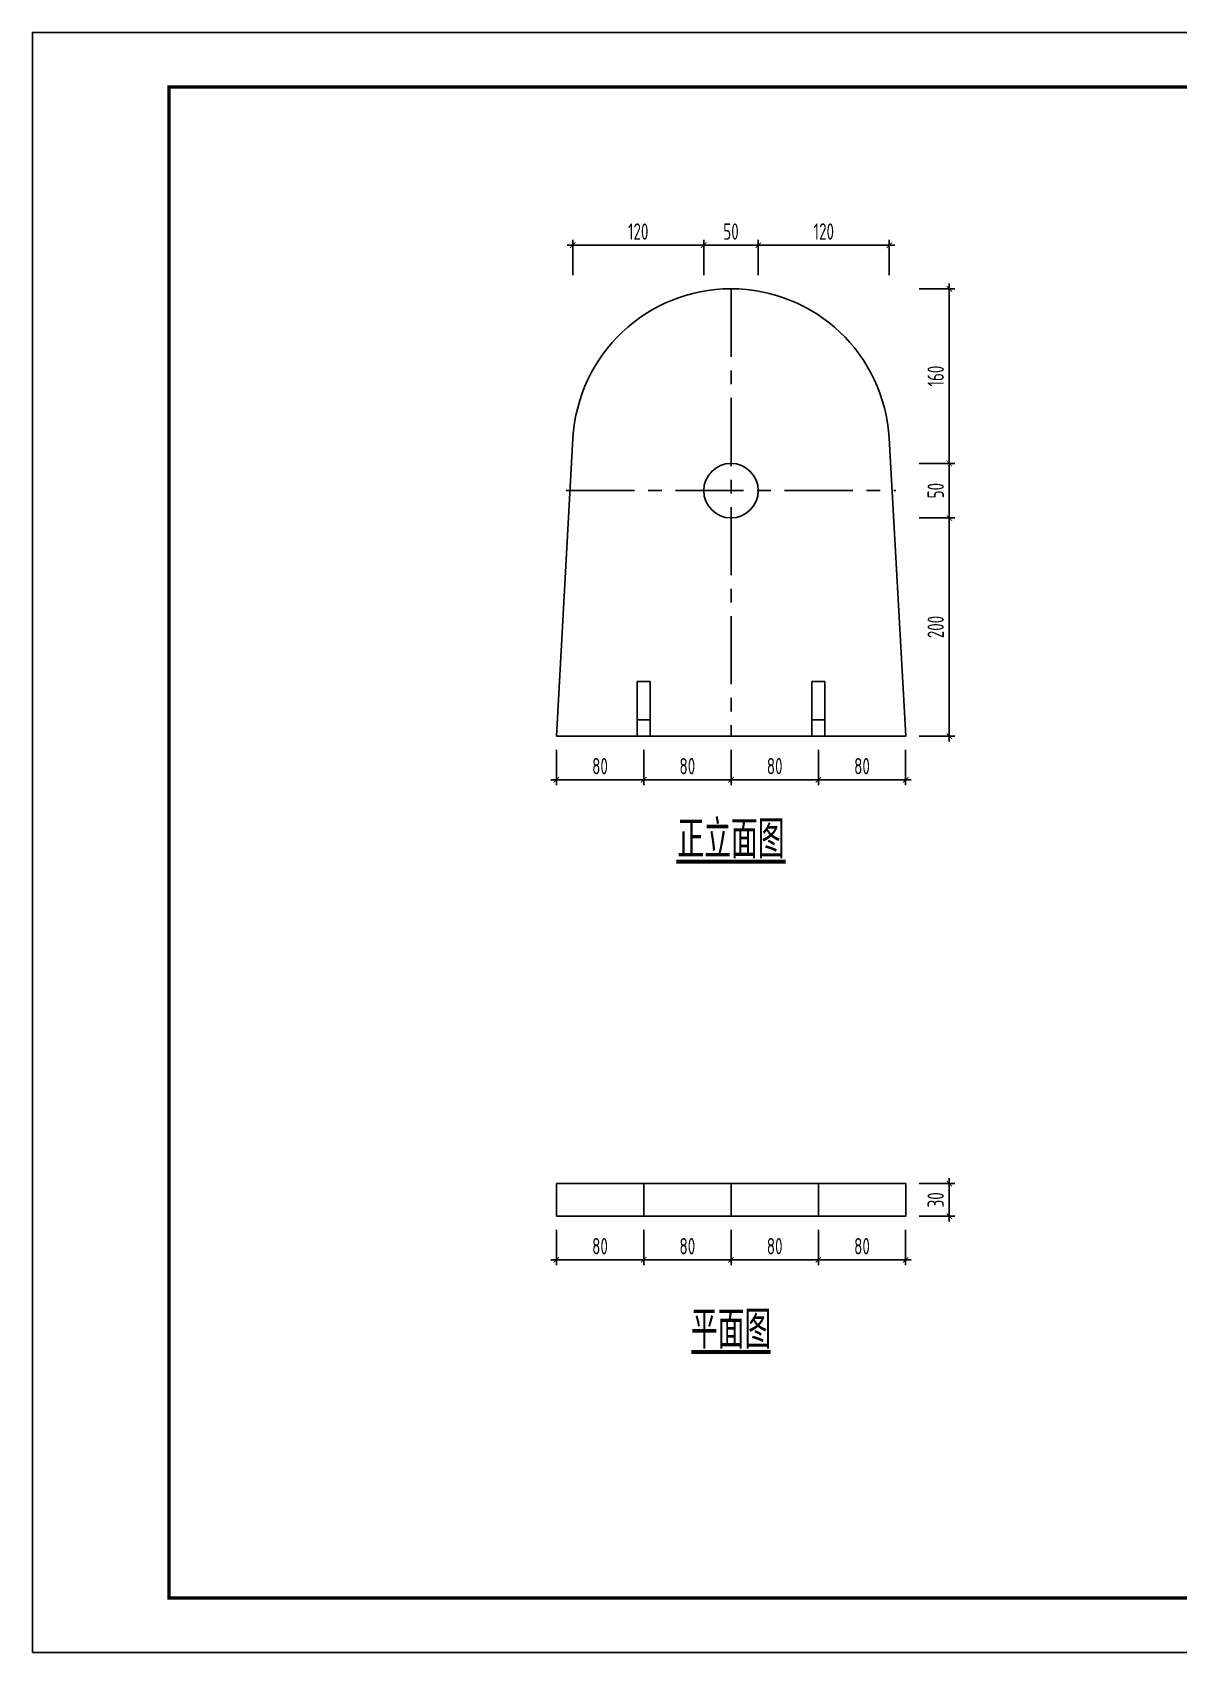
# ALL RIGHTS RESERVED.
# Model space of a CAD drawing. Extents: x -109840 to 130597, y -3373 to 200909.
# Drawn here: x -109840 to -88840, y 171209 to 200909 of the extents above; entities that cross this region are included whole.
import ezdxf
from ezdxf.enums import TextEntityAlignment as Align

# ---------------------------------------------------------------- set-up
doc = ezdxf.new("R2010")
doc.units = 0
doc.header["$LTSCALE"] = 1000
doc.linetypes.add('CENTER', pattern=[2, 1.25, -0.25, 0.25, -0.25])
doc.layers.get('0').update_dxf_attribs({"linetype": 'CONTINUOUS'})
doc.layers.get('Defpoints').update_dxf_attribs({"linetype": 'CONTINUOUS'})
doc.layers.add('1粗实线', color=1, linetype='CONTINUOUS', lineweight=30)
doc.layers.add('HFZT', color=5, linetype='CONTINUOUS', lineweight=15)
doc.styles.add('TSSD_Dimension', font='tssdeng.shx', dxfattribs={"width": 0.7, "bigfont": 'hztxt.shx'})
doc.styles.add('TSSD_NORM', font='tssdeng.shx', dxfattribs={"width": 0.7, "bigfont": 'hztxt.shx'})
doc.dimstyles.new('TSSD_100_100', dxfattribs={"dimtxt": 300, "dimasz": 100, "dimexe": 100, "dimexo": 250, "dimgap": 100, "dimtad": 1, "dimdec": 0, "dimzin": 0, "dimdsep": 46, "dimtxsty": 'TSSD_Dimension', "dimblk": 'ARCHTICK', "dimblk1": 'ARCHTICK', "dimblk2": 'ARCHTICK', "dimcen": 0, "dimdle": 100, "dimclrt": 7, "dimadec": 0, "dimazin": 0, "dimtfac": 1, "dimtdec": 0, "dimtix": 1, "dimtmove": 2, "dimatfit": 3, "dimfxl": 1, "dimtolj": 1, "dimtzin": 0, "dimarcsym": 0})

# ---------------------------------------------------------------- blocks, each defined once
blk = doc.blocks.new('DETK')
at = {"color": 7, "linetype": 'Continuous'}
blk.add_lwpolyline([(0, 0), (0, 29700), (42000, 29700), (42000, 0), (0, 0)], dxfattribs=at)
at = {"layer": '1粗实线', "color": 7, "linetype": 'Continuous', "const_width": 60}
blk.add_lwpolyline([(2500, 1000), (2500, 28700), (41000, 28700), (41000, 1000), (2500, 1000)], dxfattribs=at)
at = {"layer": 'HFZT', "color": 2, "style": 'TSSD_NORM', "width": 0.7}
for tag, height, p in [('比例尺', 250, (40275, 3100)), ('图号', 250, (37501, 1700)), ('日期', 250, (40275, 1700)), ('图名', 400, (31926, 1425))]:
    blk.add_attdef(tag, text='', height=height, dxfattribs=at).set_placement(p, align=Align.MIDDLE)
blk = doc.blocks.new('_ArchTick')
at = {"color": 0, "linetype": 'ByBlock', "const_width": 0.15}
blk.add_lwpolyline([(-0.5, -0.5), (0.5, 0.5)], dxfattribs=at)
blk = doc.blocks.new('*D369')
at = {"color": 0, "lineweight": -2, "transparency": 16777216}
for p, q in [((-100240, 187759), (-100240, 187109)), ((-98640, 187759), (-98640, 187109)), ((-100340, 187209), (-98540, 187209))]:
    blk.add_line(p, q, dxfattribs=at)
at = {"layer": 'Defpoints', "color": 0, "transparency": 16777216}
for p in [(-100240, 188009), (-98640, 188009), (-98640, 187209)]:
    blk.add_point(p, dxfattribs=at)
at = {"color": 0, "lineweight": -2, "transparency": 16777216, "xscale": 100, "yscale": 100, "zscale": 100, "rotation": 180}
blk.add_blockref('_ArchTick', (-100240, 187209), dxfattribs=at)
at = {"color": 0, "lineweight": -2, "transparency": 16777216, "xscale": 100, "yscale": 100, "zscale": 100}
blk.add_blockref('_ArchTick', (-98640, 187209), dxfattribs=at)
at = {"color": 7, "transparency": 16777216, "insert": (-99440, 187459), "char_height": 300, "attachment_point": 5, "style": 'TSSD_Dimension'}
blk.add_mtext('\\A1;80', dxfattribs=at)
blk = doc.blocks.new('*D370')
at = {"color": 0, "lineweight": -2, "transparency": 16777216}
for p, q in [((-98640, 187759), (-98640, 187109)), ((-97040, 187759), (-97040, 187109)), ((-98740, 187209), (-96940, 187209))]:
    blk.add_line(p, q, dxfattribs=at)
at = {"layer": 'Defpoints', "color": 0, "transparency": 16777216}
for p in [(-98640, 188009), (-97040, 188009), (-97040, 187209)]:
    blk.add_point(p, dxfattribs=at)
at = {"color": 0, "lineweight": -2, "transparency": 16777216, "xscale": 100, "yscale": 100, "zscale": 100, "rotation": 180}
blk.add_blockref('_ArchTick', (-98640, 187209), dxfattribs=at)
at = {"color": 0, "lineweight": -2, "transparency": 16777216, "xscale": 100, "yscale": 100, "zscale": 100}
blk.add_blockref('_ArchTick', (-97040, 187209), dxfattribs=at)
at = {"color": 7, "transparency": 16777216, "insert": (-97840, 187459), "char_height": 300, "attachment_point": 5, "style": 'TSSD_Dimension'}
blk.add_mtext('\\A1;80', dxfattribs=at)
blk = doc.blocks.new('*D371')
at = {"color": 0, "lineweight": -2, "transparency": 16777216}
for p, q in [((-97040, 187759), (-97040, 187109)), ((-95440, 187759), (-95440, 187109)), ((-97140, 187209), (-95340, 187209))]:
    blk.add_line(p, q, dxfattribs=at)
at = {"layer": 'Defpoints', "color": 0, "transparency": 16777216}
for p in [(-97040, 188009), (-95440, 188009), (-95440, 187209)]:
    blk.add_point(p, dxfattribs=at)
at = {"color": 0, "lineweight": -2, "transparency": 16777216, "xscale": 100, "yscale": 100, "zscale": 100, "rotation": 180}
blk.add_blockref('_ArchTick', (-97040, 187209), dxfattribs=at)
at = {"color": 0, "lineweight": -2, "transparency": 16777216, "xscale": 100, "yscale": 100, "zscale": 100}
blk.add_blockref('_ArchTick', (-95440, 187209), dxfattribs=at)
at = {"color": 7, "transparency": 16777216, "insert": (-96240, 187459), "char_height": 300, "attachment_point": 5, "style": 'TSSD_Dimension'}
blk.add_mtext('\\A1;80', dxfattribs=at)
blk = doc.blocks.new('*D372')
at = {"color": 0, "lineweight": -2, "transparency": 16777216}
for p, q in [((-95440, 187759), (-95440, 187109)), ((-93840, 187759), (-93840, 187109)), ((-95540, 187209), (-93740, 187209))]:
    blk.add_line(p, q, dxfattribs=at)
at = {"layer": 'Defpoints', "color": 0, "transparency": 16777216}
for p in [(-95440, 188009), (-93840, 188009), (-93840, 187209)]:
    blk.add_point(p, dxfattribs=at)
at = {"color": 0, "lineweight": -2, "transparency": 16777216, "xscale": 100, "yscale": 100, "zscale": 100, "rotation": 180}
blk.add_blockref('_ArchTick', (-95440, 187209), dxfattribs=at)
at = {"color": 0, "lineweight": -2, "transparency": 16777216, "xscale": 100, "yscale": 100, "zscale": 100}
blk.add_blockref('_ArchTick', (-93840, 187209), dxfattribs=at)
at = {"color": 7, "transparency": 16777216, "insert": (-94640, 187459), "char_height": 300, "attachment_point": 5, "style": 'TSSD_Dimension'}
blk.add_mtext('\\A1;80', dxfattribs=at)
blk = doc.blocks.new('*D373')
at = {"color": 0, "lineweight": -2, "transparency": 16777216}
for p, q in [((-93590, 192009), (-92940, 192009)), ((-93040, 187909), (-93040, 192109)), ((-93590, 188009), (-92940, 188009))]:
    blk.add_line(p, q, dxfattribs=at)
at = {"layer": 'Defpoints', "color": 0, "transparency": 16777216}
for p in [(-93840, 192009), (-93040, 192009), (-93840, 188009)]:
    blk.add_point(p, dxfattribs=at)
at = {"color": 0, "lineweight": -2, "transparency": 16777216, "xscale": 100, "yscale": 100, "zscale": 100}
for p, rotation in [((-93040, 192009), 90), ((-93040, 188009), 270)]:
    blk.add_blockref('_ArchTick', p, dxfattribs=dict(at, rotation=rotation))
at = {"color": 7, "transparency": 16777216, "insert": (-93290, 190009), "char_height": 300, "attachment_point": 5, "rotation": 90, "style": 'TSSD_Dimension'}
blk.add_mtext('\\A1;200', dxfattribs=at)
blk = doc.blocks.new('*D374')
at = {"color": 0, "lineweight": -2, "transparency": 16777216}
for p, q in [((-93040, 191909), (-93040, 193109)), ((-93590, 193009), (-92940, 193009)), ((-93590, 192009), (-92940, 192009))]:
    blk.add_line(p, q, dxfattribs=at)
at = {"layer": 'Defpoints', "color": 0, "transparency": 16777216}
for p in [(-93840, 193009), (-93040, 193009), (-93840, 192009)]:
    blk.add_point(p, dxfattribs=at)
at = {"color": 0, "lineweight": -2, "transparency": 16777216, "xscale": 100, "yscale": 100, "zscale": 100}
for p, rotation in [((-93040, 193009), 90), ((-93040, 192009), 270)]:
    blk.add_blockref('_ArchTick', p, dxfattribs=dict(at, rotation=rotation))
at = {"color": 7, "transparency": 16777216, "insert": (-93290, 192509), "char_height": 300, "attachment_point": 5, "rotation": 90, "style": 'TSSD_Dimension'}
blk.add_mtext('\\A1;50', dxfattribs=at)
blk = doc.blocks.new('*D375')
at = {"color": 0, "lineweight": -2, "transparency": 16777216}
for p, q in [((-93590, 196209), (-92940, 196209)), ((-93040, 192909), (-93040, 196309)), ((-93590, 193009), (-92940, 193009))]:
    blk.add_line(p, q, dxfattribs=at)
at = {"layer": 'Defpoints', "color": 0, "transparency": 16777216}
for p in [(-93840, 196209), (-93040, 196209), (-93840, 193009)]:
    blk.add_point(p, dxfattribs=at)
at = {"color": 0, "lineweight": -2, "transparency": 16777216, "xscale": 100, "yscale": 100, "zscale": 100}
for p, rotation in [((-93040, 196209), 90), ((-93040, 193009), 270)]:
    blk.add_blockref('_ArchTick', p, dxfattribs=dict(at, rotation=rotation))
at = {"color": 7, "transparency": 16777216, "insert": (-93290, 194609), "char_height": 300, "attachment_point": 5, "rotation": 90, "style": 'TSSD_Dimension'}
blk.add_mtext('\\A1;160', dxfattribs=at)
blk = doc.blocks.new('*D376')
at = {"color": 0, "lineweight": -2, "transparency": 16777216}
for p, q in [((-100040, 197009), (-97440, 197009)), ((-99940, 196459), (-99940, 197109)), ((-97540, 196459), (-97540, 197109))]:
    blk.add_line(p, q, dxfattribs=at)
at = {"layer": 'Defpoints', "color": 0, "transparency": 16777216}
for p in [(-97540, 197009), (-99940, 196209), (-97540, 196209)]:
    blk.add_point(p, dxfattribs=at)
at = {"color": 0, "lineweight": -2, "transparency": 16777216, "xscale": 100, "yscale": 100, "zscale": 100, "rotation": 180}
blk.add_blockref('_ArchTick', (-99940, 197009), dxfattribs=at)
at = {"color": 0, "lineweight": -2, "transparency": 16777216, "xscale": 100, "yscale": 100, "zscale": 100}
blk.add_blockref('_ArchTick', (-97540, 197009), dxfattribs=at)
at = {"color": 7, "transparency": 16777216, "insert": (-98740, 197259), "char_height": 300, "attachment_point": 5, "style": 'TSSD_Dimension'}
blk.add_mtext('\\A1;120', dxfattribs=at)
blk = doc.blocks.new('*D377')
at = {"color": 0, "lineweight": -2, "transparency": 16777216}
for p, q in [((-97640, 197009), (-96440, 197009)), ((-97540, 196459), (-97540, 197109)), ((-96540, 196459), (-96540, 197109))]:
    blk.add_line(p, q, dxfattribs=at)
at = {"layer": 'Defpoints', "color": 0, "transparency": 16777216}
for p in [(-96540, 197009), (-97540, 196209), (-96540, 196209)]:
    blk.add_point(p, dxfattribs=at)
at = {"color": 0, "lineweight": -2, "transparency": 16777216, "xscale": 100, "yscale": 100, "zscale": 100, "rotation": 180}
blk.add_blockref('_ArchTick', (-97540, 197009), dxfattribs=at)
at = {"color": 0, "lineweight": -2, "transparency": 16777216, "xscale": 100, "yscale": 100, "zscale": 100}
blk.add_blockref('_ArchTick', (-96540, 197009), dxfattribs=at)
at = {"color": 7, "transparency": 16777216, "insert": (-97040, 197259), "char_height": 300, "attachment_point": 5, "style": 'TSSD_Dimension'}
blk.add_mtext('\\A1;50', dxfattribs=at)
blk = doc.blocks.new('*D378')
at = {"color": 0, "lineweight": -2, "transparency": 16777216}
for p, q in [((-96640, 197009), (-94040, 197009)), ((-96540, 196459), (-96540, 197109)), ((-94140, 196459), (-94140, 197109))]:
    blk.add_line(p, q, dxfattribs=at)
at = {"layer": 'Defpoints', "color": 0, "transparency": 16777216}
for p in [(-94140, 197009), (-96540, 196209), (-94140, 196209)]:
    blk.add_point(p, dxfattribs=at)
at = {"color": 0, "lineweight": -2, "transparency": 16777216, "xscale": 100, "yscale": 100, "zscale": 100, "rotation": 180}
blk.add_blockref('_ArchTick', (-96540, 197009), dxfattribs=at)
at = {"color": 0, "lineweight": -2, "transparency": 16777216, "xscale": 100, "yscale": 100, "zscale": 100}
blk.add_blockref('_ArchTick', (-94140, 197009), dxfattribs=at)
at = {"color": 7, "transparency": 16777216, "insert": (-95340, 197259), "char_height": 300, "attachment_point": 5, "style": 'TSSD_Dimension'}
blk.add_mtext('\\A1;120', dxfattribs=at)
blk = doc.blocks.new('*D383')
at = {"color": 0, "lineweight": -2, "transparency": 16777216}
for p, q in [((-100240, 178959), (-100240, 178309)), ((-98640, 178959), (-98640, 178309)), ((-100340, 178409), (-98540, 178409))]:
    blk.add_line(p, q, dxfattribs=at)
at = {"layer": 'Defpoints', "color": 0, "transparency": 16777216}
for p in [(-100240, 179209), (-98640, 179209), (-98640, 178409)]:
    blk.add_point(p, dxfattribs=at)
at = {"color": 0, "lineweight": -2, "transparency": 16777216, "xscale": 100, "yscale": 100, "zscale": 100, "rotation": 180}
blk.add_blockref('_ArchTick', (-100240, 178409), dxfattribs=at)
at = {"color": 0, "lineweight": -2, "transparency": 16777216, "xscale": 100, "yscale": 100, "zscale": 100}
blk.add_blockref('_ArchTick', (-98640, 178409), dxfattribs=at)
at = {"color": 7, "transparency": 16777216, "insert": (-99440, 178659), "char_height": 300, "attachment_point": 5, "style": 'TSSD_Dimension'}
blk.add_mtext('\\A1;80', dxfattribs=at)
blk = doc.blocks.new('*D384')
at = {"color": 0, "lineweight": -2, "transparency": 16777216}
for p, q in [((-98640, 178959), (-98640, 178309)), ((-97040, 178959), (-97040, 178309)), ((-98740, 178409), (-96940, 178409))]:
    blk.add_line(p, q, dxfattribs=at)
at = {"layer": 'Defpoints', "color": 0, "transparency": 16777216}
for p in [(-98640, 179209), (-97040, 179209), (-97040, 178409)]:
    blk.add_point(p, dxfattribs=at)
at = {"color": 0, "lineweight": -2, "transparency": 16777216, "xscale": 100, "yscale": 100, "zscale": 100, "rotation": 180}
blk.add_blockref('_ArchTick', (-98640, 178409), dxfattribs=at)
at = {"color": 0, "lineweight": -2, "transparency": 16777216, "xscale": 100, "yscale": 100, "zscale": 100}
blk.add_blockref('_ArchTick', (-97040, 178409), dxfattribs=at)
at = {"color": 7, "transparency": 16777216, "insert": (-97840, 178659), "char_height": 300, "attachment_point": 5, "style": 'TSSD_Dimension'}
blk.add_mtext('\\A1;80', dxfattribs=at)
blk = doc.blocks.new('*D385')
at = {"color": 0, "lineweight": -2, "transparency": 16777216}
for p, q in [((-97040, 178959), (-97040, 178309)), ((-95440, 178959), (-95440, 178309)), ((-97140, 178409), (-95340, 178409))]:
    blk.add_line(p, q, dxfattribs=at)
at = {"layer": 'Defpoints', "color": 0, "transparency": 16777216}
for p in [(-97040, 179209), (-95440, 179209), (-95440, 178409)]:
    blk.add_point(p, dxfattribs=at)
at = {"color": 0, "lineweight": -2, "transparency": 16777216, "xscale": 100, "yscale": 100, "zscale": 100, "rotation": 180}
blk.add_blockref('_ArchTick', (-97040, 178409), dxfattribs=at)
at = {"color": 0, "lineweight": -2, "transparency": 16777216, "xscale": 100, "yscale": 100, "zscale": 100}
blk.add_blockref('_ArchTick', (-95440, 178409), dxfattribs=at)
at = {"color": 7, "transparency": 16777216, "insert": (-96240, 178659), "char_height": 300, "attachment_point": 5, "style": 'TSSD_Dimension'}
blk.add_mtext('\\A1;80', dxfattribs=at)
blk = doc.blocks.new('*D386')
at = {"color": 0, "lineweight": -2, "transparency": 16777216}
for p, q in [((-95440, 178959), (-95440, 178309)), ((-93840, 178959), (-93840, 178309)), ((-95540, 178409), (-93740, 178409))]:
    blk.add_line(p, q, dxfattribs=at)
at = {"layer": 'Defpoints', "color": 0, "transparency": 16777216}
for p in [(-95440, 179209), (-93840, 179209), (-93840, 178409)]:
    blk.add_point(p, dxfattribs=at)
at = {"color": 0, "lineweight": -2, "transparency": 16777216, "xscale": 100, "yscale": 100, "zscale": 100, "rotation": 180}
blk.add_blockref('_ArchTick', (-95440, 178409), dxfattribs=at)
at = {"color": 0, "lineweight": -2, "transparency": 16777216, "xscale": 100, "yscale": 100, "zscale": 100}
blk.add_blockref('_ArchTick', (-93840, 178409), dxfattribs=at)
at = {"color": 7, "transparency": 16777216, "insert": (-94640, 178659), "char_height": 300, "attachment_point": 5, "style": 'TSSD_Dimension'}
blk.add_mtext('\\A1;80', dxfattribs=at)
blk = doc.blocks.new('*D387')
at = {"color": 0, "lineweight": -2, "transparency": 16777216}
for p, q in [((-93590, 179809), (-92940, 179809)), ((-93040, 179109), (-93040, 179909)), ((-93590, 179209), (-92940, 179209))]:
    blk.add_line(p, q, dxfattribs=at)
at = {"layer": 'Defpoints', "color": 0, "transparency": 16777216}
for p in [(-93840, 179809), (-93040, 179809), (-93840, 179209)]:
    blk.add_point(p, dxfattribs=at)
at = {"color": 0, "lineweight": -2, "transparency": 16777216, "xscale": 100, "yscale": 100, "zscale": 100}
for p, rotation in [((-93040, 179809), 90), ((-93040, 179209), 270)]:
    blk.add_blockref('_ArchTick', p, dxfattribs=dict(at, rotation=rotation))
at = {"color": 7, "transparency": 16777216, "insert": (-93290, 179509), "char_height": 300, "attachment_point": 5, "rotation": 90, "style": 'TSSD_Dimension'}
blk.add_mtext('\\A1;30', dxfattribs=at)

msp = doc.modelspace()

# ---------------------------------------------------------------- linework, layer by layer
at = {"linetype": 'CENTER'}
for p, q in [((-97039.65236, 196209.31915), (-97039.65236, 188009.31915)), ((-100059.65236, 192509.31915), (-94019.65236, 192509.31915))]:
    msp.add_line(p, q, dxfattribs=at)
for p, q in [((-100239.65236, 188009.31915), (-99935.1555, 193470.75501)), ((-93839.65236, 188009.31915), (-94144.14921, 193470.75501)), ((-98759.65236, 188009.31915), (-98759.65236, 189009.31915)), ((-98759.65236, 189009.31915), (-98519.65236, 189009.31915)), ((-98519.65236, 188009.31915), (-98519.65236, 189009.31915)), ((-95559.65236, 188009.31915), (-95559.65236, 189009.31915)), ((-95559.65236, 189009.31915), (-95319.65236, 189009.31915)), ((-95319.65236, 188009.31915), (-95319.65236, 189009.31915)), ((-98759.65236, 188309.31915), (-98519.65236, 188309.31915)), ((-95559.65236, 188309.31915), (-95319.65236, 188309.31915)), ((-100239.65236, 188009.31915), (-93839.65236, 188009.31915)), ((-100239.65236, 179809.31915), (-93839.65236, 179809.31915)), ((-100239.65236, 179209.31915), (-100239.65236, 179809.31915)), ((-98639.65236, 179209.31915), (-98639.65236, 179809.31915)), ((-97039.65236, 179209.31915), (-97039.65236, 179809.31915)), ((-95439.65236, 179209.31915), (-95439.65236, 179809.31915)), ((-93839.65236, 179209.31915), (-93839.65236, 179809.31915)), ((-100239.65236, 179209.31915), (-93839.65236, 179209.31915))]:
    msp.add_line(p, q)
at = {"color": 3}
for points in [[(-98039.65236, 185709.31915, 70, 70, 0), (-96039.65236, 185709.31915, 0, 0, 0)], [(-97764.65236, 176720.31915, 70, 70, 0), (-96314.65236, 176720.31915, 0, 0, 0)]]:
    msp.add_lwpolyline(points, format="xyseb", dxfattribs=at)
msp.add_circle((-97039.65236, 192509.31915), 500)
msp.add_arc((-97039.65236, 193309.31915), 2900, 3.191164621, 176.808835379)

# ---------------------------------------------------------------- block references
msp.add_blockref('DETK', (-109839.65236, 171209.31915))

# ---------------------------------------------------------------- texts
at = {"style": 'TSSD_NORM', "width": 0.7}
for s, p in [('正立面图', (-98021.65236, 185769.31915)), ('平面图', (-97774.65236, 176780.31915))]:
    msp.add_text(s, height=700, dxfattribs=at).set_placement(p)

# ---------------------------------------------------------------- dimensions: what is measured, and where the dimension line sits
for p1, p2, distance, text, picture, middle in [((-99939.65236, 196209.31915), (-97539.65236, 196209.31915), 800, '120', '*D376', (-98739.65236, 197259.31915)), ((-97539.65236, 196209.31915), (-96539.65236, 196209.31915), 800, '50', '*D377', (-97039.65236, 197259.31915)), ((-96539.65236, 196209.31915), (-94139.65236, 196209.31915), 800, '120', '*D378', (-95339.65236, 197259.31915)), ((-93839.65236, 193009.31915), (-93839.65236, 196209.31915), -800, '160', '*D375', (-93289.65236, 194609.31915)), ((-93839.65236, 192009.31915), (-93839.65236, 193009.31915), -800, '50', '*D374', (-93289.65236, 192509.31915)), ((-93839.65236, 188009.31915), (-93839.65236, 192009.31915), -800, '200', '*D373', (-93289.65236, 190009.31915)), ((-100239.65236, 188009.31915), (-98639.65236, 188009.31915), -800, '80', '*D369', (-99439.65236, 187459.31915)), ((-98639.65236, 188009.31915), (-97039.65236, 188009.31915), -800, '80', '*D370', (-97839.65236, 187459.31915)), ((-97039.65236, 188009.31915), (-95439.65236, 188009.31915), -800, '80', '*D371', (-96239.65236, 187459.31915)), ((-95439.65236, 188009.31915), (-93839.65236, 188009.31915), -800, '80', '*D372', (-94639.65236, 187459.31915)), ((-93839.65236, 179209.31915), (-93839.65236, 179809.31915), -800, '30', '*D387', (-93289.65236, 179509.31915)), ((-100239.65236, 179209.31915), (-98639.65236, 179209.31915), -800, '80', '*D383', (-99439.65236, 178659.31915)), ((-98639.65236, 179209.31915), (-97039.65236, 179209.31915), -800, '80', '*D384', (-97839.65236, 178659.31915)), ((-97039.65236, 179209.31915), (-95439.65236, 179209.31915), -800, '80', '*D385', (-96239.65236, 178659.31915)), ((-95439.65236, 179209.31915), (-93839.65236, 179209.31915), -800, '80', '*D386', (-94639.65236, 178659.31915))]:
    dim = msp.add_aligned_dim(p1=p1, p2=p2, distance=distance, text=text, dimstyle='TSSD_100_100')
    dim.commit()
    dim.dimension.update_dxf_attribs({"geometry": picture, "text_midpoint": middle})

doc.saveas('drawing.dxf')
